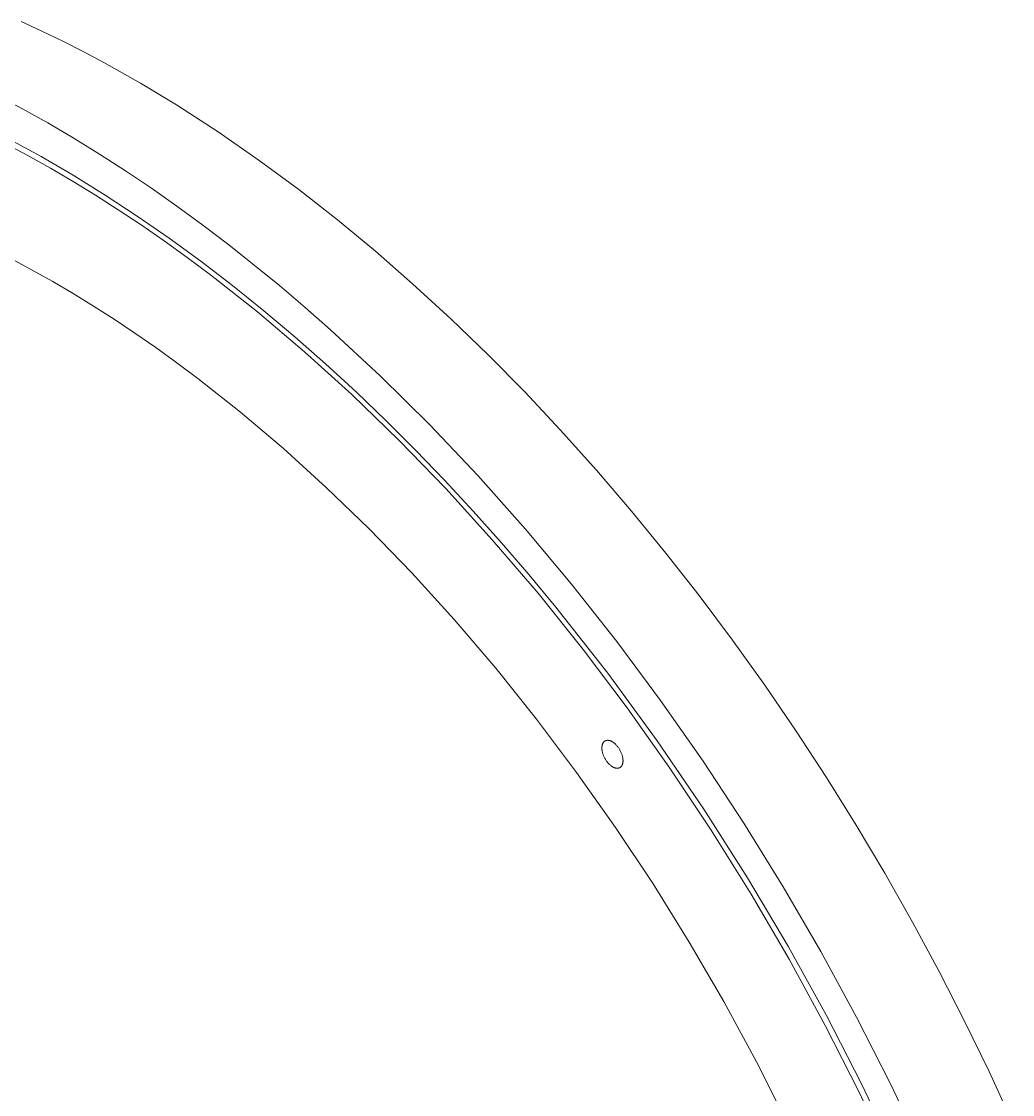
# Model space of a CAD drawing. Header units: inches. Extents: x -13 to 609, y -6 to 131.
# Drawn here: x 154 to 159.12, y 120.27 to 125.81 of the extents above; entities that cross this region are included whole.
import ezdxf

# ---------------------------------------------------------------- set-up
doc = ezdxf.new("R2010")
doc.units = ezdxf.units.IN
doc.layers.add('ZANO_R', color=7, linetype='Continuous', lineweight=0)

msp = doc.modelspace()

# ---------------------------------------------------------------- linework, layer by layer
at = {"layer": 'ZANO_R'}
for p, q in [((154.00118, 125.80832), (154.10938, 125.75842)), ((154.10938, 125.75842), (154.21659, 125.70645)), ((154.21659, 125.70645), (154.32282, 125.65247)), ((154.32282, 125.65247), (154.42806, 125.59659)), ((154.42806, 125.59659), (154.61719, 125.49012)), ((154.61719, 125.49012), (154.80302, 125.37798)), ((154.00596, 125.35832), (153.87141, 125.42945)), ((154.80302, 125.37798), (155.01922, 125.23811)), ((154.13889, 125.28419), (154.00596, 125.35832)), ((154.2702, 125.20722), (154.13889, 125.28419)), ((154.10479, 125.11062), (153.93963, 125.20065)), ((154.40661, 125.12332), (154.2702, 125.20722)), ((155.01922, 125.23811), (155.23083, 125.09139)), ((154.03723, 125.11597), (153.91936, 125.17899)), ((154.1542, 125.05034), (154.03723, 125.11597)), ((154.2702, 125.01436), (154.10479, 125.11062)), ((154.54124, 125.03656), (154.40661, 125.12332)), ((155.23083, 125.09139), (155.43512, 124.94047)), ((154.2702, 124.98221), (154.1542, 125.05034)), ((154.67408, 124.9471), (154.54124, 125.03656)), ((154.4356, 124.91201), (154.2702, 125.01436)), ((154.38619, 124.91106), (154.2702, 124.98221)), ((154.80516, 124.85507), (154.67408, 124.9471)), ((155.43512, 124.94047), (155.63504, 124.7838)), ((154.50316, 124.83624), (154.38619, 124.91106)), ((154.60076, 124.80373), (154.4356, 124.91201)), ((154.62103, 124.75773), (154.50316, 124.83624)), ((154.94046, 124.75613), (154.80516, 124.85507)), ((154.76543, 124.68968), (154.60076, 124.80373)), ((154.73972, 124.67549), (154.62103, 124.75773)), ((155.07386, 124.65464), (154.94046, 124.75613)), ((155.63504, 124.7838), (155.83066, 124.62174)), ((154.85915, 124.5895), (154.73972, 124.67549)), ((154.92939, 124.57006), (154.76543, 124.68968)), ((155.20536, 124.5507), (155.07386, 124.65464)), ((154.97923, 124.49975), (154.85915, 124.5895)), ((155.83066, 124.62174), (156.02201, 124.45467)), ((153.9514, 124.58237), (154.05851, 124.52512)), ((155.09239, 124.44507), (154.92939, 124.57006)), ((155.33497, 124.44443), (155.20536, 124.5507)), ((154.05851, 124.52512), (154.1648, 124.46549)), ((155.22095, 124.30894), (154.97923, 124.49975)), ((154.1648, 124.46549), (154.2702, 124.40359)), ((155.2542, 124.31492), (155.09239, 124.44507)), ((155.46785, 124.33149), (155.33497, 124.44443)), ((156.02201, 124.45467), (156.21954, 124.27316)), ((154.2702, 124.40359), (154.37559, 124.33894)), ((154.37559, 124.33894), (154.48188, 124.27094)), ((155.46409, 124.10307), (155.22095, 124.30894)), ((155.4146, 124.17984), (155.2542, 124.31492)), ((155.59872, 124.21624), (155.46785, 124.33149)), ((154.48188, 124.27094), (154.58899, 124.19958)), ((156.21954, 124.27316), (156.41243, 124.08673)), ((154.58899, 124.19958), (154.69686, 124.12481)), ((155.85453, 123.97918), (155.59872, 124.21624)), ((155.57337, 124.04008), (155.4146, 124.17984)), ((154.69686, 124.12481), (154.80539, 124.04663)), ((155.70781, 123.88224), (155.46409, 124.10307)), ((156.41243, 124.08673), (156.60072, 123.89565)), ((154.80539, 124.04663), (154.91452, 123.96502)), ((155.7303, 123.89588), (155.57337, 124.04008)), ((156.11079, 123.72555), (155.85453, 123.97918)), ((154.91452, 123.96502), (155.13422, 123.79148)), ((155.9512, 123.64672), (155.70781, 123.88224)), ((155.88519, 123.74751), (155.7303, 123.89588)), ((156.60072, 123.89565), (156.78449, 123.7002)), ((155.13422, 123.79148), (155.35522, 123.60419)), ((156.03784, 123.59523), (155.88519, 123.74751)), ((156.35883, 123.46387), (156.11079, 123.72555)), ((156.78449, 123.7002), (156.97102, 123.49237)), ((156.19331, 123.39685), (155.9512, 123.64672)), ((155.35522, 123.60419), (155.57674, 123.40327)), ((156.18807, 123.43932), (156.03784, 123.59523)), ((156.97102, 123.49237), (157.15273, 123.2803)), ((156.33572, 123.28005), (156.18807, 123.43932)), ((156.60516, 123.18731), (156.35883, 123.46387)), ((155.57674, 123.40327), (155.79797, 123.18893)), ((156.43319, 123.13315), (156.19331, 123.39685)), ((156.48061, 123.11771), (156.33572, 123.28005)), ((157.15273, 123.2803), (157.32963, 123.0642)), ((155.79797, 123.18893), (156.01804, 122.96151)), ((156.84301, 122.90341), (156.60516, 123.18731)), ((156.66981, 122.85623), (156.43319, 123.13315)), ((156.6226, 122.95257), (156.48061, 123.11771)), ((157.32963, 123.0642), (157.50176, 122.84427)), ((156.01804, 122.96151), (156.23605, 122.72147)), ((156.76156, 122.78493), (156.6226, 122.95257)), ((157.07708, 122.60667), (156.84301, 122.90341)), ((156.90217, 122.56684), (156.66981, 122.85623)), ((157.50176, 122.84427), (157.6734, 122.6149)), ((157.02986, 122.44326), (156.76156, 122.78493)), ((156.23605, 122.72147), (156.45109, 122.46938)), ((157.30243, 122.30325), (157.07708, 122.60667)), ((157.6734, 122.6149), (157.84004, 122.38187)), ((157.12926, 122.26585), (156.90217, 122.56684)), ((156.45109, 122.46938), (156.66223, 122.20591)), ((157.28465, 122.0949), (157.02986, 122.44326)), ((157.84004, 122.38187), (158.00167, 122.14533)), ((157.35008, 121.95426), (157.12926, 122.26585)), ((157.522, 121.98923), (157.30243, 122.30325)), ((156.66223, 122.20591), (156.86854, 121.93187)), ((157.01134, 122.0912), (157.01179, 122.09157)), ((157.01179, 122.09157), (157.01224, 122.09193)), ((157.01224, 122.09193), (157.0127, 122.09228)), ((157.0127, 122.09228), (157.01317, 122.09262)), ((157.01317, 122.09262), (157.01365, 122.09295)), ((157.01365, 122.09295), (157.01413, 122.09327)), ((157.01413, 122.09327), (157.01462, 122.09357)), ((157.01462, 122.09357), (157.01512, 122.09387)), ((157.01512, 122.09387), (157.01562, 122.09415)), ((157.01562, 122.09415), (157.01613, 122.09442)), ((157.01613, 122.09442), (157.01665, 122.09468)), ((157.01665, 122.09468), (157.01717, 122.09493)), ((157.01717, 122.09493), (157.0177, 122.09517)), ((157.0177, 122.09517), (157.01823, 122.09539)), ((157.01823, 122.09539), (157.01877, 122.0956)), ((157.01877, 122.0956), (157.01931, 122.0958)), ((157.01931, 122.0958), (157.01986, 122.09599)), ((157.01986, 122.09599), (157.02042, 122.09617)), ((157.02042, 122.09617), (157.02098, 122.09633)), ((157.02098, 122.09633), (157.02154, 122.09649)), ((157.02154, 122.09649), (157.02211, 122.09663)), ((157.02211, 122.09663), (157.02268, 122.09676)), ((157.02268, 122.09676), (157.02326, 122.09687)), ((157.02326, 122.09687), (157.02385, 122.09698)), ((157.02385, 122.09698), (157.02443, 122.09707)), ((157.02443, 122.09707), (157.02502, 122.09715)), ((157.02502, 122.09715), (157.02562, 122.09722)), ((157.02562, 122.09722), (157.02622, 122.09728)), ((157.02622, 122.09728), (157.02682, 122.09733)), ((157.02682, 122.09733), (157.02742, 122.09736)), ((157.02742, 122.09736), (157.02803, 122.09738)), ((157.02803, 122.09738), (157.02864, 122.0974)), ((157.02864, 122.0974), (157.02926, 122.0974)), ((157.02926, 122.0974), (157.02988, 122.09738)), ((157.02988, 122.09738), (157.03049, 122.09736)), ((157.03049, 122.09736), (157.03112, 122.09733)), ((157.03112, 122.09733), (157.03174, 122.09728)), ((157.03174, 122.09728), (157.03237, 122.09722)), ((157.03237, 122.09722), (157.03362, 122.09708)), ((157.03362, 122.09708), (157.03488, 122.09689)), ((157.03488, 122.09689), (157.03615, 122.09665)), ((157.03615, 122.09665), (157.03742, 122.09638)), ((157.03742, 122.09638), (157.03869, 122.09606)), ((157.03869, 122.09606), (157.03997, 122.09571)), ((157.03997, 122.09571), (157.04124, 122.09531)), ((157.04124, 122.09531), (157.04251, 122.09488)), ((157.04251, 122.09488), (157.04378, 122.09442)), ((157.04378, 122.09442), (157.04505, 122.09392)), ((157.04505, 122.09392), (157.04631, 122.09338)), ((157.04631, 122.09338), (157.04756, 122.09281)), ((157.04756, 122.09281), (157.04881, 122.09221)), ((157.04881, 122.09221), (157.05005, 122.09158)), ((157.05005, 122.09158), (157.05128, 122.09092)), ((157.52528, 121.74203), (157.28465, 122.0949)), ((158.00167, 122.14533), (158.15829, 121.90545)), ((156.99913, 122.058), (156.99915, 122.05942)), ((156.99915, 122.05657), (156.99913, 122.058)), ((156.99915, 122.05942), (156.99919, 122.06084)), ((156.99919, 122.05511), (156.99915, 122.05657)), ((156.99919, 122.06084), (156.99926, 122.06225)), ((156.99926, 122.05361), (156.99919, 122.05511)), ((156.99926, 122.06225), (156.99935, 122.06365)), ((156.99935, 122.0521), (156.99926, 122.05361)), ((156.99935, 122.06365), (156.99948, 122.06504)), ((156.99948, 122.05055), (156.99935, 122.0521)), ((156.99948, 122.06504), (156.99964, 122.06643)), ((156.99964, 122.04898), (156.99948, 122.05055)), ((156.99964, 122.06643), (156.99983, 122.0678)), ((157.00004, 122.04576), (156.99964, 122.04898)), ((156.99983, 122.0678), (157.00004, 122.06916)), ((157.00004, 122.06916), (157.0003, 122.0705)), ((157.00058, 122.04245), (157.00004, 122.04576)), ((157.0003, 122.0705), (157.00058, 122.07183)), ((157.00058, 122.07183), (157.00089, 122.07314)), ((157.00124, 122.03905), (157.00058, 122.04245)), ((157.00089, 122.07314), (157.00124, 122.07443)), ((157.00124, 122.07443), (157.00162, 122.0757)), ((157.00204, 122.03558), (157.00124, 122.03905)), ((157.00162, 122.0757), (157.00204, 122.07695)), ((157.00204, 122.07695), (157.00248, 122.07817)), ((157.00248, 122.07817), (157.00297, 122.07937)), ((157.00297, 122.07937), (157.00348, 122.08054)), ((157.00348, 122.08054), (157.00403, 122.08168)), ((157.00403, 122.08168), (157.00432, 122.08224)), ((157.00432, 122.08224), (157.00461, 122.08279)), ((157.00461, 122.08279), (157.00492, 122.08334)), ((157.00492, 122.08334), (157.00523, 122.08387)), ((157.00523, 122.08387), (157.00555, 122.0844)), ((157.00555, 122.0844), (157.00588, 122.08492)), ((157.00588, 122.08492), (157.00622, 122.08543)), ((157.00622, 122.08543), (157.00656, 122.08593)), ((157.00656, 122.08593), (157.00692, 122.08642)), ((157.00692, 122.08642), (157.00728, 122.08691)), ((157.00728, 122.08691), (157.00765, 122.08738)), ((157.00765, 122.08738), (157.00803, 122.08784)), ((157.00803, 122.08784), (157.00842, 122.0883)), ((157.00842, 122.0883), (157.00881, 122.08874)), ((157.00881, 122.08874), (157.00921, 122.08918)), ((157.00921, 122.08918), (157.00962, 122.0896)), ((157.00962, 122.0896), (157.01004, 122.09002)), ((157.01004, 122.09002), (157.01047, 122.09042)), ((157.01047, 122.09042), (157.0109, 122.09082)), ((157.0109, 122.09082), (157.01134, 122.0912)), ((157.05128, 122.09092), (157.0525, 122.09024)), ((157.0525, 122.09024), (157.05371, 122.08953)), ((157.05371, 122.08953), (157.05492, 122.08878)), ((157.05492, 122.08878), (157.05615, 122.088)), ((157.05615, 122.088), (157.05738, 122.08718)), ((157.05738, 122.08718), (157.05862, 122.08632)), ((157.05862, 122.08632), (157.05986, 122.08542)), ((157.05986, 122.08542), (157.06112, 122.08449)), ((157.06112, 122.08449), (157.06364, 122.08249)), ((157.06364, 122.08249), (157.06618, 122.08034)), ((157.06618, 122.08034), (157.06873, 122.07803)), ((157.06873, 122.07803), (157.07127, 122.07557)), ((157.07127, 122.07557), (157.0738, 122.07295)), ((157.0738, 122.07295), (157.07631, 122.07019)), ((157.07631, 122.07019), (157.07878, 122.0673)), ((157.07878, 122.0673), (157.08121, 122.06427)), ((157.08121, 122.06427), (157.08358, 122.06112)), ((157.08358, 122.06112), (157.08588, 122.05786)), ((157.08588, 122.05786), (157.08811, 122.0545)), ((157.08811, 122.0545), (157.09026, 122.05105)), ((157.09026, 122.05105), (157.09231, 122.04753)), ((157.09231, 122.04753), (157.09425, 122.04395)), ((157.09425, 122.04395), (157.09608, 122.04032)), ((157.09608, 122.04032), (157.0978, 122.03666)), ((157.0978, 122.03666), (157.09939, 122.03299)), ((157.00297, 122.03204), (157.00204, 122.03558)), ((157.00403, 122.02845), (157.00297, 122.03204)), ((157.00523, 122.02482), (157.00403, 122.02845)), ((157.00656, 122.02116), (157.00523, 122.02482)), ((157.00803, 122.01748), (157.00656, 122.02116)), ((157.00962, 122.01381), (157.00803, 122.01748)), ((157.01134, 122.01015), (157.00962, 122.01381)), ((157.01317, 122.00653), (157.01134, 122.01015)), ((157.01512, 122.00295), (157.01317, 122.00653)), ((157.01717, 121.99943), (157.01512, 122.00295)), ((157.01931, 121.99598), (157.01717, 121.99943)), ((157.02154, 121.99262), (157.01931, 121.99598)), ((157.02385, 121.98936), (157.02154, 121.99262)), ((157.02622, 121.98621), (157.02385, 121.98936)), ((157.02864, 121.98318), (157.02622, 121.98621)), ((157.03112, 121.98028), (157.02864, 121.98318)), ((157.09939, 122.03299), (157.10086, 122.02932)), ((157.10086, 122.02932), (157.10219, 122.02566)), ((157.10219, 122.02566), (157.10339, 122.02203)), ((157.10339, 122.02203), (157.10446, 122.01844)), ((157.10446, 122.01844), (157.10539, 122.0149)), ((157.10539, 122.0149), (157.10618, 122.01142)), ((157.10618, 122.01142), (157.10685, 122.00803)), ((157.10685, 122.00803), (157.10738, 122.00471)), ((157.10738, 121.98132), (157.10713, 121.97997)), ((157.10738, 122.00471), (157.10779, 122.0015)), ((157.1076, 121.98268), (157.10738, 121.98132)), ((157.10779, 121.98405), (157.1076, 121.98268)), ((157.10779, 122.0015), (157.10794, 121.99992)), ((157.10794, 121.98543), (157.10779, 121.98405)), ((157.10794, 121.99992), (157.10807, 121.99838)), ((157.10807, 121.98682), (157.10794, 121.98543)), ((157.10807, 121.99838), (157.10817, 121.99686)), ((157.10817, 121.98823), (157.10807, 121.98682)), ((157.10817, 121.99686), (157.10824, 121.99537)), ((157.10824, 121.98964), (157.10817, 121.98823)), ((157.10824, 121.99537), (157.10828, 121.9939)), ((157.10828, 121.99105), (157.10824, 121.98964)), ((157.10828, 121.9939), (157.10829, 121.99247)), ((157.10829, 121.99247), (157.10828, 121.99105)), ((157.73262, 121.66912), (157.522, 121.98923)), ((156.86854, 121.93187), (157.06912, 121.64818)), ((157.03362, 121.97752), (157.03112, 121.98028)), ((157.03615, 121.97491), (157.03362, 121.97752)), ((157.03869, 121.97244), (157.03615, 121.97491)), ((157.04124, 121.97013), (157.03869, 121.97244)), ((157.04378, 121.96798), (157.04124, 121.97013)), ((157.04631, 121.96599), (157.04378, 121.96798)), ((157.04756, 121.96505), (157.04631, 121.96599)), ((157.04881, 121.96415), (157.04756, 121.96505)), ((157.05005, 121.96329), (157.04881, 121.96415)), ((157.05128, 121.96247), (157.05005, 121.96329)), ((157.0525, 121.96169), (157.05128, 121.96247)), ((157.05371, 121.96095), (157.0525, 121.96169)), ((157.05492, 121.96023), (157.05371, 121.96095)), ((157.05615, 121.95955), (157.05492, 121.96023)), ((157.05738, 121.95889), (157.05615, 121.95955)), ((157.05862, 121.95826), (157.05738, 121.95889)), ((157.05986, 121.95766), (157.05862, 121.95826)), ((157.06112, 121.95709), (157.05986, 121.95766)), ((157.06238, 121.95656), (157.06112, 121.95709)), ((157.06364, 121.95606), (157.06238, 121.95656)), ((157.06491, 121.95559), (157.06364, 121.95606)), ((157.06618, 121.95516), (157.06491, 121.95559)), ((157.06746, 121.95477), (157.06618, 121.95516)), ((157.06873, 121.95441), (157.06746, 121.95477)), ((157.07, 121.9541), (157.06873, 121.95441)), ((157.07127, 121.95382), (157.07, 121.9541)), ((157.07254, 121.95359), (157.07127, 121.95382)), ((157.0738, 121.9534), (157.07254, 121.95359)), ((157.07506, 121.95325), (157.0738, 121.9534)), ((157.07568, 121.95319), (157.07506, 121.95325)), ((157.07631, 121.95315), (157.07568, 121.95319)), ((157.07693, 121.95311), (157.07631, 121.95315)), ((157.07755, 121.95309), (157.07693, 121.95311)), ((157.07817, 121.95308), (157.07755, 121.95309)), ((157.07878, 121.95308), (157.07817, 121.95308)), ((157.07939, 121.95309), (157.07878, 121.95308)), ((157.08, 121.95311), (157.07939, 121.95309)), ((157.0806, 121.95315), (157.08, 121.95311)), ((157.08121, 121.95319), (157.0806, 121.95315)), ((157.08181, 121.95325), (157.08121, 121.95319)), ((157.0824, 121.95332), (157.08181, 121.95325)), ((157.08299, 121.9534), (157.0824, 121.95332)), ((157.08358, 121.95349), (157.08299, 121.9534)), ((157.08416, 121.9536), (157.08358, 121.95349)), ((157.08474, 121.95372), (157.08416, 121.9536)), ((157.08531, 121.95385), (157.08474, 121.95372)), ((157.08588, 121.95399), (157.08531, 121.95385)), ((157.08645, 121.95414), (157.08588, 121.95399)), ((157.08701, 121.95431), (157.08645, 121.95414)), ((157.08756, 121.95448), (157.08701, 121.95431)), ((157.08811, 121.95467), (157.08756, 121.95448)), ((157.08866, 121.95487), (157.08811, 121.95467)), ((157.0892, 121.95508), (157.08866, 121.95487)), ((157.08973, 121.95531), (157.0892, 121.95508)), ((157.09026, 121.95554), (157.08973, 121.95531)), ((157.09078, 121.95579), (157.09026, 121.95554)), ((157.09129, 121.95605), (157.09078, 121.95579)), ((157.0918, 121.95632), (157.09129, 121.95605)), ((157.09231, 121.95661), (157.0918, 121.95632)), ((157.0928, 121.9569), (157.09231, 121.95661)), ((157.09329, 121.95721), (157.0928, 121.9569)), ((157.09377, 121.95752), (157.09329, 121.95721)), ((157.09425, 121.95785), (157.09377, 121.95752)), ((157.09472, 121.95819), (157.09425, 121.95785)), ((157.09518, 121.95854), (157.09472, 121.95819)), ((157.09564, 121.9589), (157.09518, 121.95854)), ((157.09608, 121.95928), (157.09564, 121.9589)), ((157.09653, 121.95966), (157.09608, 121.95928)), ((157.09696, 121.96005), (157.09653, 121.95966)), ((157.09738, 121.96046), (157.09696, 121.96005)), ((157.0978, 121.96087), (157.09738, 121.96046)), ((157.09821, 121.9613), (157.0978, 121.96087)), ((157.09861, 121.96173), (157.09821, 121.9613)), ((157.09901, 121.96218), (157.09861, 121.96173)), ((157.09939, 121.96263), (157.09901, 121.96218)), ((157.09977, 121.96309), (157.09939, 121.96263)), ((157.10014, 121.96357), (157.09977, 121.96309)), ((157.10051, 121.96405), (157.10014, 121.96357)), ((157.10086, 121.96454), (157.10051, 121.96405)), ((157.10121, 121.96504), (157.10086, 121.96454)), ((157.10154, 121.96555), (157.10121, 121.96504)), ((157.10187, 121.96607), (157.10154, 121.96555)), ((157.10219, 121.9666), (157.10187, 121.96607)), ((157.10251, 121.96714), (157.10219, 121.9666)), ((157.10281, 121.96768), (157.10251, 121.96714)), ((157.10311, 121.96823), (157.10281, 121.96768)), ((157.10339, 121.96879), (157.10311, 121.96823)), ((157.10394, 121.96993), (157.10339, 121.96879)), ((157.10446, 121.9711), (157.10394, 121.96993)), ((157.10494, 121.9723), (157.10446, 121.9711)), ((157.10539, 121.97353), (157.10494, 121.9723)), ((157.1058, 121.97477), (157.10539, 121.97353)), ((157.10618, 121.97604), (157.1058, 121.97477)), ((157.10653, 121.97733), (157.10618, 121.97604)), ((157.10685, 121.97865), (157.10653, 121.97733)), ((157.10713, 121.97997), (157.10685, 121.97865)), ((157.56367, 121.63315), (157.35008, 121.95426)), ((158.15829, 121.90545), (158.3115, 121.65971)), ((157.75127, 121.3867), (157.52528, 121.74203)), ((157.06912, 121.64818), (157.26307, 121.35581)), ((157.93567, 121.3409), (157.73262, 121.66912)), ((158.3115, 121.65971), (158.45953, 121.41082)), ((157.76911, 121.30371), (157.56367, 121.63315)), ((157.96234, 121.03084), (157.75127, 121.3867)), ((158.45953, 121.41082), (158.60234, 121.15889)), ((157.26307, 121.35581), (157.44956, 121.05588)), ((158.1295, 121.00716), (157.93567, 121.3409)), ((157.96551, 120.96721), (157.76911, 121.30371)), ((158.60234, 121.15889), (158.73987, 120.90405)), ((157.44956, 121.05588), (157.62779, 120.74953)), ((158.15835, 120.67623), (157.96234, 121.03084)), ((158.31409, 120.66794), (158.1295, 121.00716)), ((158.15209, 120.62497), (157.96551, 120.96721)), ((158.73987, 120.90405), (158.87155, 120.64741)), ((157.62779, 120.74953), (157.79702, 120.43799)), ((158.33935, 120.3245), (158.15835, 120.67623)), ((158.48917, 120.32372), (158.31409, 120.66794)), ((158.32812, 120.27836), (158.15209, 120.62497)), ((158.87155, 120.64741), (158.99785, 120.38809)), ((157.79702, 120.43799), (157.95659, 120.12251)), ((158.99785, 120.38809), (159.11867, 120.12617)), ((158.50551, 119.97709), (158.33935, 120.3245)), ((158.65363, 119.97681), (158.48917, 120.32372)), ((158.49297, 119.9288), (158.32812, 120.27836))]:
    msp.add_line(p, q, dxfattribs=at)

doc.saveas('drawing.dxf')
